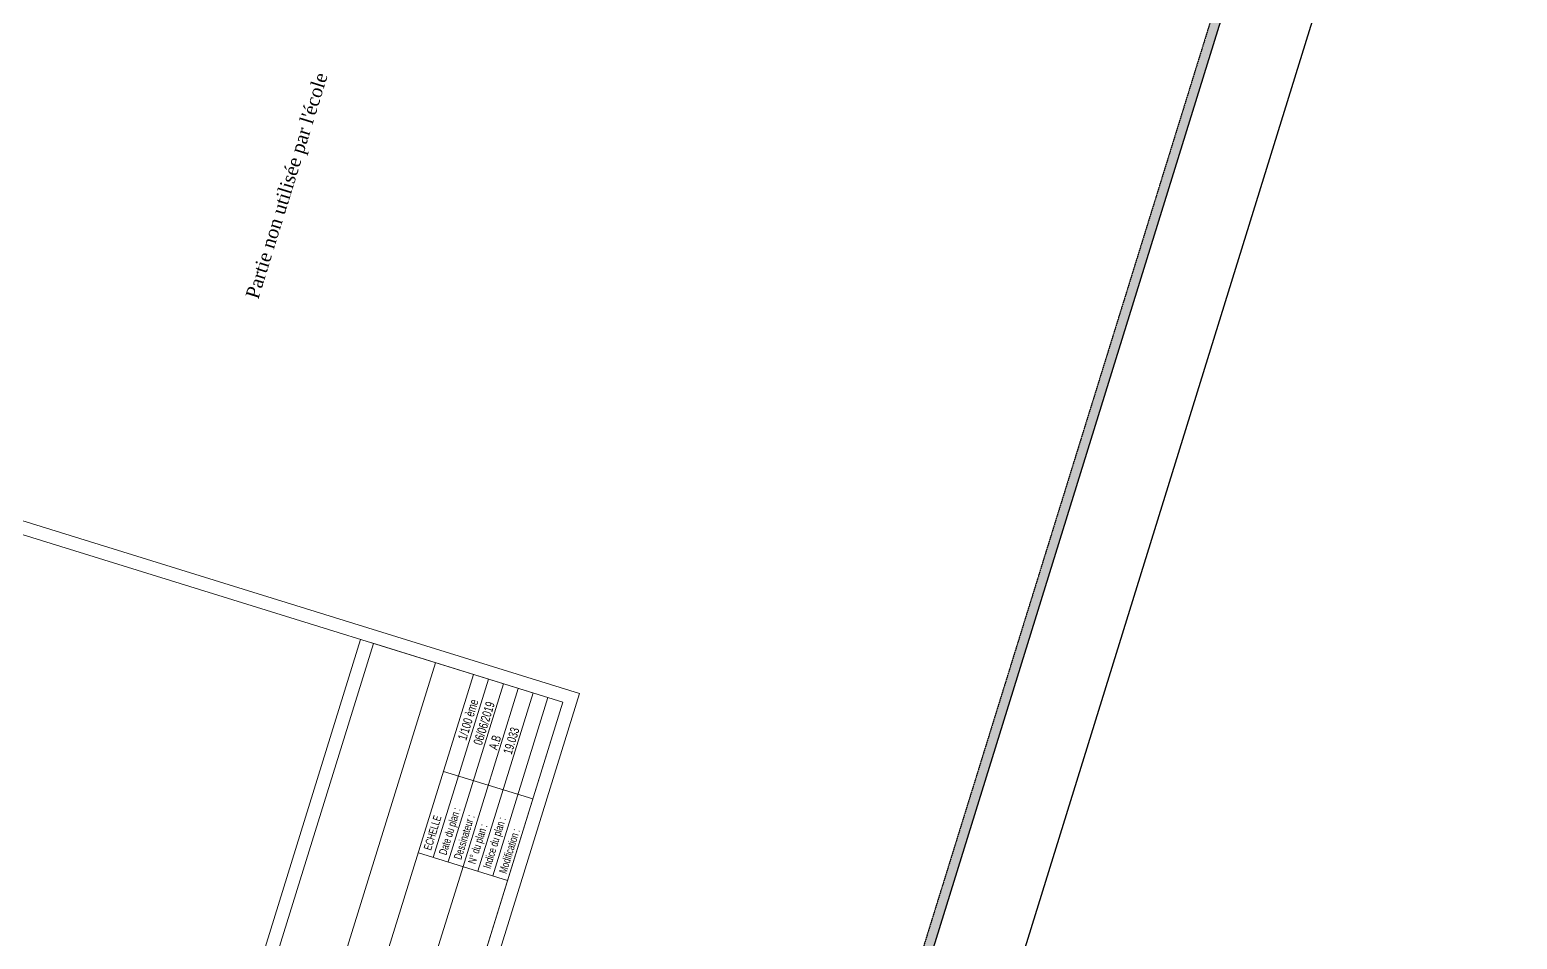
# Model space of a CAD drawing. Header units: metres. Extents: x -1642643 to 2228512, y -1236052 to 2422133.
# Drawn here: x 499268 to 527153, y -132254 to -115200 of the extents above; entities that cross this region are included whole.
import ezdxf
from ezdxf.enums import TextEntityAlignment as Align

# ---------------------------------------------------------------- set-up
doc = ezdxf.new("R2010")
doc.units = ezdxf.units.M
doc.linetypes.add('TIRET-COURT', pattern=[0.25, 0.15, -0.1])
for name, color, linetype in [('APPLAT-GRIS', 253, 'Continuous'), ('MUR', 130, 'Continuous'), ('TEXTES-PIECES', 23, 'Continuous')]:
    doc.layers.add(name, color=color, linetype=linetype)
doc.layers.add('cotation', color=7, linetype='Continuous', lineweight=20)
doc.styles.add('style1', font='romans.shx', dxfattribs={"width": 0.7, "height": 10})
doc.styles.add('Times 3.0', font='times.ttf', dxfattribs={"height": 0.15})

msp = doc.modelspace()

# ---------------------------------------------------------------- hatches: boundary and pattern name
at = {"layer": 'APPLAT-GRIS'}
msp.add_hatch(color=256, dxfattribs=at).paths.add_polyline_path([(522561.64793, -109599.02248), (522589.78013, -109508.28341), (522542.02272, -109493.47699), (522475.39384, -109708.38532), (522217.50384, -109628.43067), (522093.12993, -110029.59289), (522083.57844, -110026.63161), (522062.84946, -110093.49198), (522859.28228, -110340.4132), (514842.77935, -136197.26805), (508557.9045, -134248.74345), (506955.85008, -139416.09496), (507127.77675, -139469.39806), (508676.52806, -134473.97322), (514149.52699, -136170.78871), (514075.4949, -136409.57575), (514123.2523, -136424.38217), (514145.6602, -136352.10655), (514909.77872, -136589.00924), (523176.31185, -109925.69371), (522723.73236, -109785.3787), (522762.22904, -109661.20944)])

# ---------------------------------------------------------------- linework, layer by layer
at = {"layer": 'cotation'}
for p, q in [((505470.75642, -126633.51355), (502435.44075, -136423.78212)), ((505709.54346, -126707.54563), (502748.25988, -136259.02717)), ((505679.41265, -126698.20406), (509261.21822, -127808.6854)), ((506873.34784, -127068.36451), (503912.06426, -136619.84604)), ((507586.64825, -127289.51185), (504625.36467, -136840.99339)), ((507869.08979, -127377.07832), (506833.3656, -130717.7582)), ((508147.51548, -127463.39974), (507111.79128, -130804.07962)), ((508425.94116, -127549.72115), (507390.21697, -130890.40104)), ((508704.36685, -127636.04257), (507668.64266, -130976.72245)), ((509261.21822, -127808.6854), (506299.93464, -137360.16694)), ((508982.79254, -127722.36399), (507947.06834, -131063.04387)), ((507027.0457, -129105.30476), (508698.55497, -129623.52939)), ((506553.98476, -130631.14066), (508225.49403, -131149.36529)), ((507390.21697, -130890.40104), (505464.65758, -137101.20269))]:
    msp.add_line(p, q, dxfattribs=at)
for points in [[(509574.03735, -127643.93045), (497991.93161, -165001.4702), (473568.09173, -157429.25056), (485150.19746, -120071.71082)], [(509261.21822, -127808.6854), (497827.17666, -164688.65107), (473880.91085, -157264.49561), (485314.95241, -120384.52994)]]:
    msp.add_lwpolyline(points, close=True, dxfattribs=at)
at = {"layer": 'MUR'}
for p, q in [((527153.13968, -102636.76071), (516474.10683, -137081.48115)), ((523176.31185, -109925.69371), (514909.77872, -136589.00924))]:
    msp.add_line(p, q, dxfattribs=at)
at = {"layer": 'MUR', "linetype": 'TIRET-COURT', "flags": 128}
msp.add_lwpolyline([(478121.30434, -133627.75032), (486890.72192, -106311.66667), (490112.38699, -107310.49223), (492945.87875, -98171.19722), (501169.59072, -100720.82715), (501906.82403, -98342.91563), (508638.05337, -100429.82527), (511811.13666, -90195.19368), (527059.46082, -94922.69191), (523529.61079, -106308.0579), (522517.15375, -105994.16184), (522570.45685, -105822.23517), (519131.9235, -104756.17308), (517879.30055, -108796.44977), (522859.28228, -110340.4132), (514842.77935, -136197.26805), (508557.9045, -134248.74345), (506955.85008, -139416.09496)], dxfattribs=at)

# ---------------------------------------------------------------- texts
at = {"layer": 'cotation', "attachment_point": 1, "rotation": 72.774789, "style": 'style1'}
for s, insert, char_height in [('{\\fArial|b0|i0|c0|p34;1/100 ème}', (507288.25884, -128486.18076), 170), ('{\\fArial|b0|i0|c0|p34;06/06/2019}', (507579.50382, -128576.47659), 170), ('{\\fArial|b0|i0|c0|p34;A.B}', (507867.05959, -128665.62865), 170), ('{\\fArial|b0|i0|c0|p34;19.033}', (508138.18361, -128749.6863), 170), ('{\\fArial|b0|i0|c0|p34;ECHELLE}', (506647.43908, -130553.11487), 150), ('{\\fArial|b0|i0|c0|p34;Date du plan :}', (506932.7676, -130641.5764), 150), ('{\\fArial|b0|i0|c0|p34;Dessinateur :}', (507211.93358, -130728.12733), 150), ('{\\fArial|b0|i0|c0|p34;N° du plan :}', (507479.63287, -130811.1232), 150), ('{\\fArial|b0|i0|c0|p34;Indice du plan :}', (507758.79888, -130897.67414), 150), ('{\\fArial|b0|i0|c0|p34;Modification :}', (508059.92298, -130991.03284), 150)]:
    msp.add_mtext(s, dxfattribs=dict(at, insert=insert, char_height=char_height))
at = {"layer": 'TEXTES-PIECES', "style": 'Times 3.0', "width": 0.99}
msp.add_text("Partie non utilisée par l'école", height=255, rotation=72.768463323, dxfattribs=at).set_placement((504082.1963, -118122.03643), align=Align.MIDDLE_CENTER)

doc.saveas('drawing.dxf')
